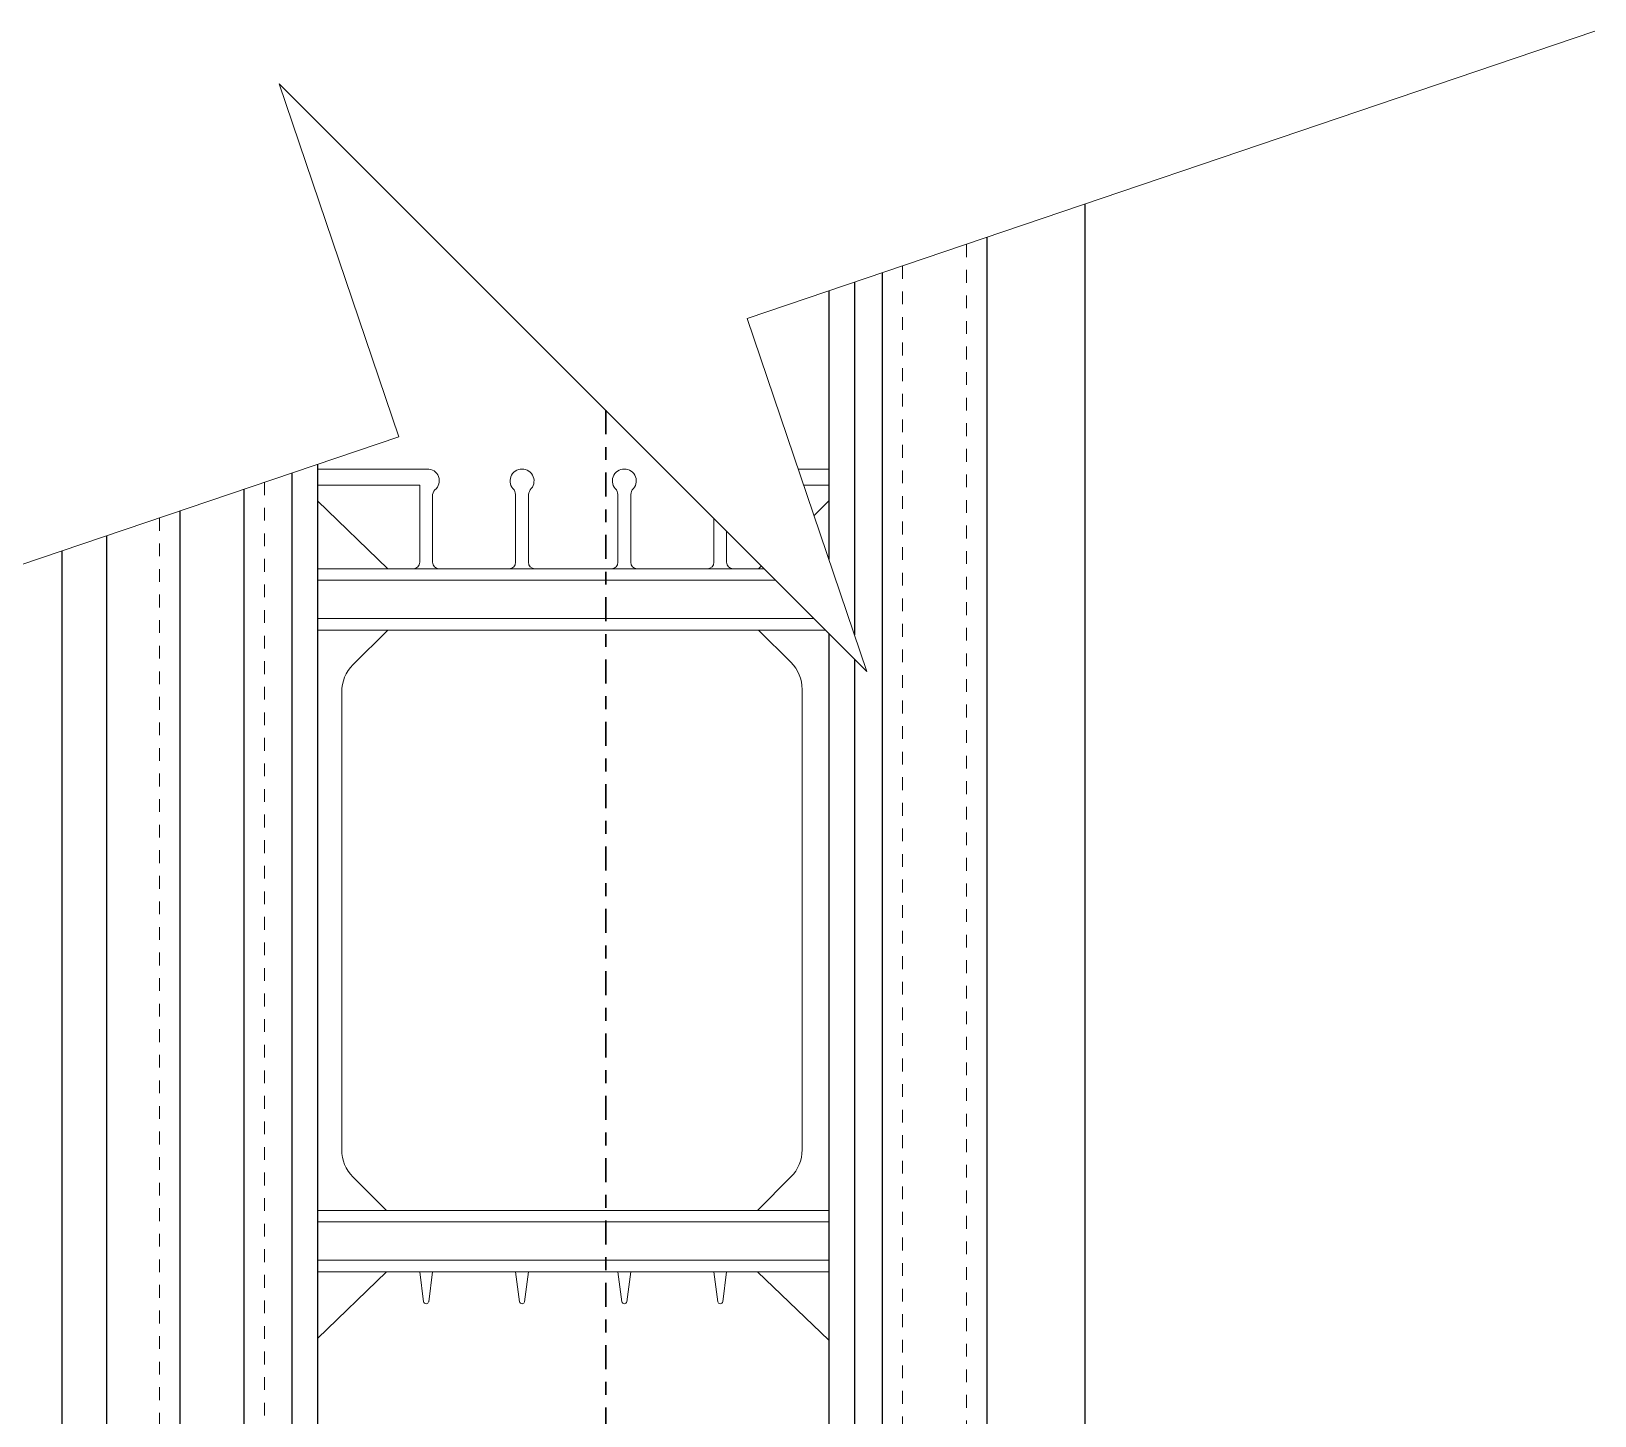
# Model space of a CAD drawing. Header units: inches. Extents: x -91.8 to 4.4, y 308.6 to 398.2.
# Drawn here: x -48.42 to -36.2, y 387.4 to 398.23 of the extents above; entities that cross this region are included whole.
import ezdxf

# ---------------------------------------------------------------- set-up
doc = ezdxf.new("R2010")
doc.units = ezdxf.units.IN
doc.header["$MEASUREMENT"] = 0
doc.linetypes.add('CENTER', pattern=[2, 1.25, -0.25, 0.25, -0.25])
doc.linetypes.add('DASHED2', pattern=[0.375, 0.25, -0.125])
for name, color, linetype, lineweight in [('A2 Hatch', 8, 'Continuous', 9), ('DETAILS', 7, 'Continuous', 13), ('DIM', 3, 'Continuous', 13), ('REBAR', 2, 'CENTER', 30)]:
    doc.layers.add(name, color=color, linetype=linetype, lineweight=lineweight)

msp = doc.modelspace()

# ---------------------------------------------------------------- linework, layer by layer
at = {"color": 1}
for p, q in [((-40.185, 396.88), (-40.185, 385.029)), ((-40.95, 396.621), (-40.95, 385.029)), ((-41.985, 396.27), (-41.985, 393.512)), ((-41.77, 396.343), (-41.77, 385.029)), ((-42.185, 396.202), (-42.185, 394.101)), ((-46.385, 394.777), (-46.385, 385.029)), ((-46.185, 394.845), (-46.185, 385.029)), ((-46.76, 394.65), (-46.76, 385.029)), ((-47.26, 394.481), (-47.26, 385.029)), ((-47.835, 394.286), (-47.835, 385.029)), ((-48.185, 394.167), (-48.185, 385.029)), ((-42.185, 393.522), (-42.185, 385.029)), ((-41.985, 393.322), (-41.985, 385.029))]:
    msp.add_line(p, q, dxfattribs=at)
at = {"layer": 'A2 Hatch', "linetype": 'DASHED2', "ltscale": 0.15}
for p, q in [((-41.11, 396.566), (-41.11, 385.029)), ((-41.61, 396.397), (-41.61, 385.029)), ((-46.6, 394.705), (-46.6, 385.029)), ((-47.42, 394.426), (-47.42, 385.029))]:
    msp.add_line(p, q, dxfattribs=at)
at = {"layer": 'DETAILS', "color": 6, "lineweight": 20}
for p, q in [((-45.317, 394.808), (-46.185, 394.808)), ((-42.425, 394.808), (-42.185, 394.808)), ((-45.385, 394.683), (-46.185, 394.683)), ((-45.385, 394.079), (-45.385, 394.683)), ((-42.382, 394.683), (-42.185, 394.683)), ((-45.635, 394.029), (-46.185, 394.559)), ((-45.285, 394.079), (-45.285, 394.597)), ((-44.635, 394.079), (-44.635, 394.597)), ((-44.535, 394.079), (-44.535, 394.597)), ((-43.835, 394.079), (-43.835, 394.597)), ((-43.735, 394.079), (-43.735, 394.597)), ((-42.302, 394.446), (-42.185, 394.559)), ((-43.085, 394.079), (-43.085, 394.422)), ((-42.985, 394.079), (-42.985, 394.322)), ((-42.735, 394.029), (-42.713, 394.05)), ((-46.185, 394.029), (-45.635, 394.029)), ((-45.435, 394.029), (-46.185, 394.029)), ((-46.185, 394.029), (-42.692, 394.029)), ((-42.602, 393.939), (-46.185, 393.939)), ((-45.435, 394.029), (-45.235, 394.029)), ((-44.685, 394.029), (-45.235, 394.029)), ((-44.685, 394.029), (-44.485, 394.029)), ((-43.885, 394.029), (-44.485, 394.029)), ((-43.885, 394.029), (-43.685, 394.029)), ((-43.135, 394.029), (-43.685, 394.029)), ((-43.135, 394.029), (-42.935, 394.029)), ((-42.935, 394.029), (-42.735, 394.029)), ((-42.302, 393.639), (-46.185, 393.639)), ((-42.212, 393.549), (-46.185, 393.549)), ((-45.635, 393.549), (-45.907, 393.277)), ((-42.735, 393.549), (-42.483, 393.297)), ((-45.995, 389.483), (-45.995, 393.065)), ((-42.395, 389.483), (-42.395, 393.085)), ((-45.645, 389.009), (-45.907, 389.271)), ((-42.745, 389.009), (-42.483, 389.271)), ((-42.185, 389.009), (-46.185, 389.009)), ((-42.185, 388.919), (-46.185, 388.919)), ((-45.995, 389.009), (-45.645, 389.009)), ((-45.385, 389.009), (-45.285, 389.009)), ((-42.185, 388.619), (-46.185, 388.619)), ((-42.185, 388.529), (-46.185, 388.529)), ((-45.645, 388.529), (-46.185, 388.008)), ((-45.355, 388.295), (-45.385, 388.529)), ((-45.315, 388.295), (-45.285, 388.529)), ((-44.605, 388.295), (-44.635, 388.529)), ((-44.565, 388.295), (-44.535, 388.529)), ((-43.805, 388.295), (-43.835, 388.529)), ((-43.765, 388.295), (-43.735, 388.529)), ((-43.055, 388.295), (-43.085, 388.529)), ((-43.015, 388.295), (-42.985, 388.529)), ((-42.745, 388.529), (-42.185, 387.995))]:
    msp.add_line(p, q, dxfattribs=at)
for centre, radius, start, end in [((-45.323, 394.717), 0.0912, 307.4863, 93.4766), ((-44.585, 394.715), 0.0936, 311.7279, 228.2721), ((-43.785, 394.715), 0.0936, 311.7279, 228.2721), ((-45.223, 394.601), 0.0619, 134.9903, 183.9263), ((-44.735, 394.597), 0.1, 0, 28.6972), ((-44.435, 394.597), 0.1, 151.3028, 180), ((-43.935, 394.597), 0.1, 0, 28.6972), ((-43.635, 394.597), 0.1, 151.3028, 180), ((-45.435, 394.079), 0.05, 270, 0), ((-45.235, 394.079), 0.05, 180, 270), ((-44.685, 394.079), 0.05, 270, 0), ((-44.485, 394.079), 0.05, 180, 270), ((-43.885, 394.079), 0.05, 270, 0), ((-43.685, 394.079), 0.05, 180, 270), ((-43.135, 394.079), 0.05, 270, 0), ((-42.935, 394.079), 0.05, 180, 270), ((-45.695, 393.065), 0.3, 135, 180), ((-42.695, 393.085), 0.3, 0, 45), ((-45.695, 389.483), 0.3, 180, 225), ((-42.695, 389.483), 0.3, 315, 0), ((-45.335, 388.299), 0.02, 191.3099, 348.6901), ((-44.585, 388.299), 0.02, 191.3099, 348.6901), ((-43.785, 388.299), 0.02, 191.3099, 348.6901), ((-43.035, 388.299), 0.02, 191.3099, 348.6901)]:
    msp.add_arc(centre, radius, start, end, dxfattribs=at)
at = {"layer": 'DIM'}
for p, q in [((-36.197, 398.233), (-42.824, 395.985)), ((-46.484, 397.821), (-45.548, 395.061)), ((-41.888, 393.225), (-46.484, 397.821)), ((-41.888, 393.225), (-42.824, 395.985)), ((-45.548, 395.061), (-53.013, 392.53))]:
    msp.add_line(p, q, dxfattribs=at)
at = {"layer": 'REBAR', "ltscale": 0.15}
msp.add_line((-43.931, 395.268), (-43.931, 365.63), dxfattribs=at)

doc.saveas('drawing.dxf')
